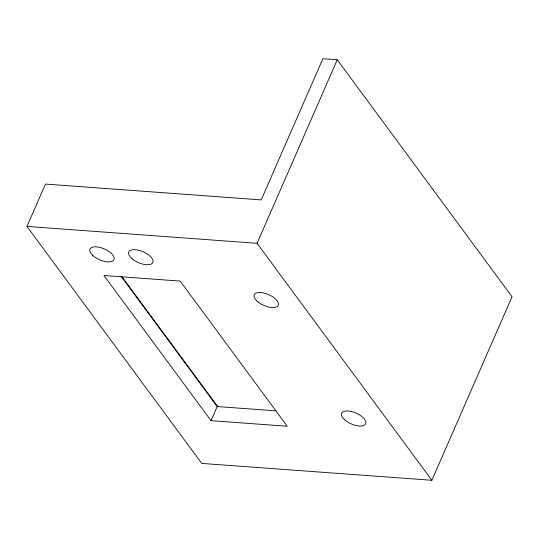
<?xml version="1.0" encoding="UTF-8"?>
<svg xmlns="http://www.w3.org/2000/svg" width="539" height="539" viewBox="0 0 539 539"><rect width="100%" height="100%" fill="white"/><g stroke="black" fill="none" stroke-linecap="round" stroke-linejoin="round"><path stroke-width="0.81" d="M26.95 226.427L45.458 184.075L261.193 199.895L322.874 58.711L337.259 59.762L512.05 296.753L431.86 480.289L201.741 463.412L26.95 226.427L257.069 243.305L431.86 480.289M257.069 243.305L337.259 59.762M211.025 420.663L103.966 275.51L180.194 281.095L287.253 426.255L211.025 420.663L217.19 406.541L121.086 276.244M217.19 406.541L275.827 410.846M121.78 276.494L218.025 406.979M132.156 258.794A13.118 5.916 23.6 0 0 152.638 262.783A13.118 5.916 23.6 0 0 137.586 250.008A13.118 5.916 23.6 0 0 132.156 258.794M92.836 255.513A13.118 5.916 23.6 0 0 113.601 260.216A13.118 5.916 23.6 0 0 99.445 247.307A13.118 5.916 23.6 0 0 92.836 255.513M344.333 419.504A13.118 5.916 23.6 0 0 365.199 424.496A13.118 5.916 23.6 0 0 351.415 411.54A13.118 5.916 23.6 0 0 344.333 419.504M257.959 301.901A13.118 5.916 23.6 0 0 278.212 305.404A13.118 5.916 23.6 0 0 262.587 292.751A13.118 5.916 23.6 0 0 257.959 301.901"/></g></svg>
